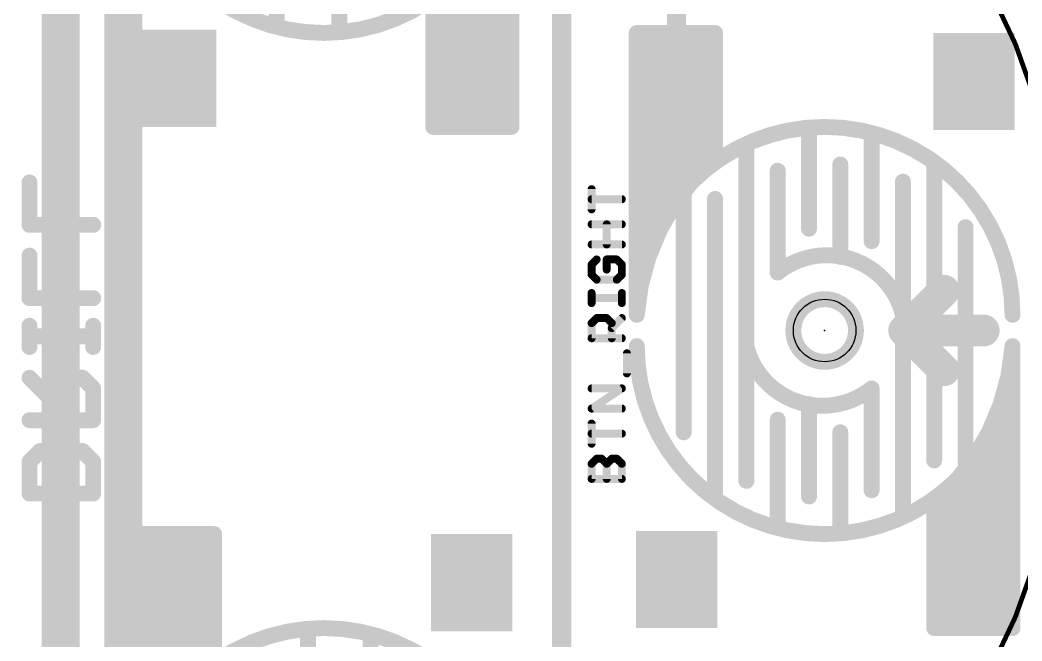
# Model space of a CAD drawing. Extents: x -7 to 74, y -4 to 123.
# Drawn here: x 7.35 to 23.35, y 31.94 to 41.86 of the extents above; entities that cross this region are included whole.
import ezdxf

# ---------------------------------------------------------------- set-up
doc = ezdxf.new("R2010")
doc.units = 0
for name, color, linetype in [('1', 14, 'CONTINUOUS'), ('16', 5, 'CONTINUOUS'), ('20', 178, 'CONTINUOUS'), ('22', 250, 'CONTINUOUS'), ('23', 178, 'CONTINUOUS'), ('25', 250, 'CONTINUOUS'), ('51', 214, 'CONTINUOUS')]:
    doc.layers.add(name, color=color, linetype=linetype)

# ---------------------------------------------------------------- blocks, each defined once
blk = doc.blocks.new('RECT')
blk.add_solid([(-0.5, -0.5), (0.5, -0.5), (-0.5, 0.5), (0.5, 0.5)])

msp = doc.modelspace()

# ---------------------------------------------------------------- linework, layer by layer
at = {"layer": '1'}
for points, const_width in [([(17.835, 40.875), (17.835, 90)], 0.3048), ([(16, 24.925), (16, 51)], 0.3048), ([(15.2, 44.65), (15.2, 40.15)], 0.254), ([(14.994, 40.15), (14.994, 43.6806)], 0.254), ([(11.45, 43.475), (11.45, 41.85)], 0.254), ([(12.45, 43.275), (12.45, 41.75)], 0.254), ([(14.74, 40.15), (14.74, 43.1326)], 0.254), ([(14.486, 40.15), (14.486, 42.7389)], 0.254), ([(14.232, 40.15), (14.232, 42.4289)], 0.254), ([(13.95, 40.15), (13.95, 42.15)], 0.254), ([(13.978, 40.15), (13.978, 42.1777)], 0.254), ([(17.2, 37.15), (17.2, 41.65)], 0.254), ([(17.2, 41.65), (18.45, 41.65)], 0.254), ([(17.406, 38.1194), (17.406, 41.65)], 0.254), ([(17.66, 38.6674), (17.66, 41.65)], 0.254), ([(17.914, 39.0611), (17.914, 41.65)], 0.254), ([(18.168, 39.3711), (18.168, 41.65)], 0.254), ([(18.422, 39.6223), (18.422, 41.65)], 0.254), ([(18.45, 41.65), (18.45, 39.65)], 0.254), ([(15.2, 40.15), (13.95, 40.15)], 0.254), ([(19.95, 38.525), (19.95, 40.05)], 0.254), ([(20.95, 38.325), (20.95, 39.95)], 0.254), ([(18.95, 36.65), (18.95, 39.775)], 0.254), ([(18.45, 39.65), (18.1104, 39.3141)], 0.254), ([(19.45, 37.825), (19.45, 39.45)], 0.254), ([(20.45, 38.075), (20.45, 39.55)], 0.254), ([(21.95, 34.825), (21.95, 39.5)], 0.254), ([(18.1104, 39.3141), (17.8175, 38.9367)], 0.254), ([(21.45, 37.15), (21.45, 39.275)], 0.254), ([(17.8175, 38.9367), (17.5764, 38.5243)], 0.254), ([(17.95, 35.275), (17.95, 39.05)], 0.254), ([(18.45, 34.325), (18.45, 39)], 0.254), ([(17.5764, 38.5243), (17.3911, 38.084)], 0.254), ([(22.45, 34.8), (22.45, 38.55)], 0.254), ([(17.3911, 38.084), (17.265, 37.6233)], 0.254), ([(17.265, 37.6233), (17.2, 37.15)], 0.254), ([(21.45, 34.025), (21.45, 37.15)], 0.254), ([(18.95, 34.5), (18.95, 36.65)], 0.254), ([(23.135, 36.1767), (23.2, 36.65)], 0.254), ([(23.2, 36.65), (23.2, 32.15)], 0.254), ([(23.0089, 35.716), (23.135, 36.1767)], 0.254), ([(20.95, 35.975), (20.95, 34.35)], 0.254), ([(19.95, 35.725), (19.95, 34.25)], 0.254), ([(22.8236, 35.2757), (23.0089, 35.716)], 0.254), ([(22.994, 32.15), (22.994, 35.6806)], 0.254), ([(19.45, 35.475), (19.45, 33.85)], 0.254), ([(20.45, 35.275), (20.45, 33.75)], 0.254), ([(22.5825, 34.8633), (22.8236, 35.2757)], 0.254), ([(22.74, 32.15), (22.74, 35.1326)], 0.254), ([(22.2896, 34.4859), (22.5825, 34.8633)], 0.254), ([(22.486, 32.15), (22.486, 34.7389)], 0.254), ([(21.95, 34.15), (22.2896, 34.4859)], 0.254), ([(22.232, 32.15), (22.232, 34.4289)], 0.254), ([(21.95, 32.15), (21.95, 34.15)], 0.254), ([(21.978, 32.15), (21.978, 34.1777)], 0.254), ([(9.2, 29.15), (9.2, 33.65)], 0.254), ([(9.2, 33.65), (10.45, 33.65)], 0.254), ([(9.406, 33.65), (9.406, 30.1194)], 0.254), ([(9.66, 33.65), (9.66, 30.6674)], 0.254), ([(9.914, 33.65), (9.914, 31.0611)], 0.254), ([(10.168, 33.65), (10.168, 31.3711)], 0.254), ([(10.422, 33.65), (10.422, 31.6223)], 0.254), ([(10.45, 33.65), (10.45, 31.65)], 0.254), ([(11.95, 30.525), (11.95, 32.05)], 0.254), ([(23.2, 32.15), (21.95, 32.15)], 0.254), ([(12.95, 30.325), (12.95, 31.95)], 0.254)]:
    msp.add_lwpolyline(points, dxfattribs=dict(at, const_width=const_width))
for points, const_width in [([(9.2, 44.65, 1), (15.2, 44.65)], 0.254), ([(11.3865, 41.85, 1), (11.5135, 41.85)], 0.127), ([(12.3865, 41.75, 1), (12.5135, 41.75)], 0.127), ([(17.2635, 41.65, 1), (17.1365, 41.65)], 0.127), ([(17.2, 41.7135, 1), (17.2, 41.5865)], 0.127), ([(17.4695, 41.65, 1), (17.3425, 41.65)], 0.127), ([(17.7235, 41.65, 1), (17.5965, 41.65)], 0.127), ([(17.9775, 41.65, 1), (17.8505, 41.65)], 0.127), ([(18.2315, 41.65, 1), (18.1045, 41.65)], 0.127), ([(18.4855, 41.65, 1), (18.3585, 41.65)], 0.127), ([(18.5135, 41.65, 1), (18.3865, 41.65)], 0.127), ([(18.45, 41.5865, 1), (18.45, 41.7135)], 0.127), ([(17.7588, 40.875, 1), (17.9112, 40.875)], 0.1524), ([(13.95, 40.2135, 1), (13.95, 40.0865)], 0.127), ([(13.8865, 40.15, 1), (14.0135, 40.15)], 0.127), ([(13.9145, 40.15, 1), (14.0415, 40.15)], 0.127), ([(14.1685, 40.15, 1), (14.2955, 40.15)], 0.127), ([(14.4225, 40.15, 1), (14.5495, 40.15)], 0.127), ([(14.6765, 40.15, 1), (14.8035, 40.15)], 0.127), ([(14.9305, 40.15, 1), (15.0575, 40.15)], 0.127), ([(15.1365, 40.15, 1), (15.2635, 40.15)], 0.127), ([(15.2, 40.0865, 1), (15.2, 40.2135)], 0.127), ([(23.2, 37.15, 1), (17.2, 37.15)], 0.254), ([(20.0135, 40.05, 1), (19.8865, 40.05)], 0.127), ([(21.0135, 39.95, 1), (20.8865, 39.95)], 0.127), ([(19.0135, 39.775, 1), (18.8865, 39.775)], 0.127), ([(18.3585, 39.6223, 1), (18.4855, 39.6223)], 0.127), ([(18.3865, 39.65, 1), (18.5135, 39.65)], 0.127), ([(18.4947, 39.6049, 1), (18.4053, 39.6951)], 0.127), ([(19.5135, 39.45, 1), (19.3865, 39.45)], 0.127), ([(20.5135, 39.55, 1), (20.3865, 39.55)], 0.127), ([(22.0135, 39.5, 1), (21.8865, 39.5)], 0.127), ([(18.0657, 39.3592, 1), (18.155, 39.2689)], 0.127), ([(18.1605, 39.2751, 1), (18.0602, 39.353)], 0.127), ([(18.1045, 39.3711, 1), (18.2315, 39.3711)], 0.127), ([(21.5135, 39.275, 1), (21.3865, 39.275)], 0.127), ([(17.8723, 38.9046, 1), (17.7627, 38.9688)], 0.127), ([(17.8505, 39.0611, 1), (17.9775, 39.0611)], 0.127), ([(18.0135, 39.05, 1), (17.8865, 39.05)], 0.127), ([(18.5135, 39, 1), (18.3865, 39)], 0.127), ([(17.7673, 38.9756, 1), (17.8676, 38.8978)], 0.127), ([(17.5965, 38.6674, 1), (17.7235, 38.6674)], 0.127), ([(17.5215, 38.5564, 1), (17.6312, 38.4923)], 0.127), ([(17.6349, 38.4997, 1), (17.5178, 38.5489)], 0.127), ([(19.8865, 38.525, 1), (20.0135, 38.525)], 0.127), ([(22.5135, 38.55, 1), (22.3865, 38.55)], 0.127), ([(20.8865, 38.325, 1), (21.0135, 38.325)], 0.127), ([(17.3326, 38.1086, 1), (17.4497, 38.0594)], 0.127), ([(17.4524, 38.0672, 1), (17.3299, 38.1008)], 0.127), ([(17.3425, 38.1194, 1), (17.4695, 38.1194)], 0.127), ([(21.45, 37.15, 0.5486), (19.45, 37.825)], 0.254), ([(20.3865, 38.075, 1), (20.5135, 38.075)], 0.127), ([(19.4102, 37.8745, 1), (19.4898, 37.7755)], 0.127), ([(19.3865, 37.825, 1), (19.5135, 37.825)], 0.127), ([(17.2037, 37.64, 1), (17.3262, 37.6065)], 0.127), ([(17.3279, 37.6146, 1), (17.202, 37.6319)], 0.127), ([(17.1371, 37.1586, 1), (17.2629, 37.1414)], 0.127), ([(17.1365, 37.15, 1), (17.2635, 37.15)], 0.127), ([(17.1365, 37.15, 1), (17.2635, 37.15)], 0.127), ([(21.5135, 37.15, 1), (21.3865, 37.15)], 0.127), ([(21.3865, 37.15, 1), (21.5135, 37.15)], 0.127), ([(21.3883, 37.1348, 1), (21.5117, 37.1652)], 0.127), ([(23.1365, 37.15, 1), (23.2635, 37.15)], 0.127), ([(17.2, 36.65, 1), (23.2, 36.65)], 0.254), ([(17.2635, 36.65, 1), (17.1365, 36.65)], 0.127), ([(19.0135, 36.65, 1), (18.8865, 36.65)], 0.127), ([(18.95, 36.65, 0.5486), (20.95, 35.975)], 0.254), ([(19.0117, 36.6652, 1), (18.8883, 36.6348)], 0.127), ([(18.8865, 36.65, 1), (19.0135, 36.65)], 0.127), ([(23.2635, 36.65, 1), (23.1365, 36.65)], 0.127), ([(23.2635, 36.65, 1), (23.1365, 36.65)], 0.127), ([(23.2629, 36.6414, 1), (23.1371, 36.6586)], 0.127), ([(23.0721, 36.1854, 1), (23.198, 36.1681)], 0.127), ([(23.1963, 36.16, 1), (23.0738, 36.1935)], 0.127), ([(21.0135, 35.975, 1), (20.8865, 35.975)], 0.127), ([(20.9898, 35.9255, 1), (20.9102, 36.0245)], 0.127), ([(20.0135, 35.725, 1), (19.8865, 35.725)], 0.127), ([(23.0674, 35.6914, 1), (22.9503, 35.7406)], 0.127), ([(23.0575, 35.6806, 1), (22.9305, 35.6806)], 0.127), ([(22.9476, 35.7328, 1), (23.0701, 35.6992)], 0.127), ([(19.5135, 35.475, 1), (19.3865, 35.475)], 0.127), ([(20.5135, 35.275, 1), (20.3865, 35.275)], 0.127), ([(22.7651, 35.3003, 1), (22.8822, 35.2511)], 0.127), ([(22.8785, 35.2436, 1), (22.7688, 35.3077)], 0.127), ([(17.8865, 35.275, 1), (18.0135, 35.275)], 0.127), ([(22.8035, 35.1326, 1), (22.6765, 35.1326)], 0.127), ([(21.8865, 34.825, 1), (22.0135, 34.825)], 0.127), ([(22.5277, 34.8954, 1), (22.6373, 34.8312)], 0.127), ([(22.6327, 34.8244, 1), (22.5324, 34.9022)], 0.127), ([(22.3865, 34.8, 1), (22.5135, 34.8)], 0.127), ([(22.5495, 34.7389, 1), (22.4225, 34.7389)], 0.127), ([(18.8865, 34.5, 1), (19.0135, 34.5)], 0.127), ([(22.2395, 34.5249, 1), (22.3398, 34.447)], 0.127), ([(22.3343, 34.4408, 1), (22.245, 34.5311)], 0.127), ([(20.8865, 34.35, 1), (21.0135, 34.35)], 0.127), ([(22.2955, 34.4289, 1), (22.1685, 34.4289)], 0.127), ([(18.3865, 34.325, 1), (18.5135, 34.325)], 0.127), ([(19.8865, 34.25, 1), (20.0135, 34.25)], 0.127), ([(22.0135, 34.15, 1), (21.8865, 34.15)], 0.127), ([(21.9053, 34.1951, 1), (21.9947, 34.1049)], 0.127), ([(22.0415, 34.1777, 1), (21.9145, 34.1777)], 0.127), ([(21.3865, 34.025, 1), (21.5135, 34.025)], 0.127), ([(9.2635, 33.65, 1), (9.1365, 33.65)], 0.127), ([(9.2, 33.7135, 1), (9.2, 33.5865)], 0.127), ([(9.4695, 33.65, 1), (9.3425, 33.65)], 0.127), ([(9.7235, 33.65, 1), (9.5965, 33.65)], 0.127), ([(9.9775, 33.65, 1), (9.8505, 33.65)], 0.127), ([(10.2315, 33.65, 1), (10.1045, 33.65)], 0.127), ([(10.4855, 33.65, 1), (10.3585, 33.65)], 0.127), ([(10.5135, 33.65, 1), (10.3865, 33.65)], 0.127), ([(10.45, 33.5865, 1), (10.45, 33.7135)], 0.127), ([(19.3865, 33.85, 1), (19.5135, 33.85)], 0.127), ([(20.3865, 33.75, 1), (20.5135, 33.75)], 0.127), ([(15.2, 29.15, 1), (9.2, 29.15)], 0.254), ([(12.0135, 32.05, 1), (11.8865, 32.05)], 0.127), ([(21.95, 32.2135, 1), (21.95, 32.0865)], 0.127), ([(21.8865, 32.15, 1), (22.0135, 32.15)], 0.127), ([(21.9145, 32.15, 1), (22.0415, 32.15)], 0.127), ([(22.1685, 32.15, 1), (22.2955, 32.15)], 0.127), ([(22.4225, 32.15, 1), (22.5495, 32.15)], 0.127), ([(22.6765, 32.15, 1), (22.8035, 32.15)], 0.127), ([(22.9305, 32.15, 1), (23.0575, 32.15)], 0.127), ([(23.1365, 32.15, 1), (23.2635, 32.15)], 0.127), ([(23.2, 32.0865, 1), (23.2, 32.2135)], 0.127), ([(13.0135, 31.95, 1), (12.8865, 31.95)], 0.127)]:
    msp.add_lwpolyline(points, format="xyb", dxfattribs=dict(at, const_width=const_width))
at = {"layer": '16', "const_width": 0.6096}
for points in [[(8, 8.405), (8, 71.05)], [(9, 16), (9, 69)]]:
    msp.add_lwpolyline(points, dxfattribs=at)
at = {"layer": '20', "const_width": 0.254}
msp.add_lwpolyline([(20.2, 36.4, 1), (20.2, 37.4, 1), (20.2, 36.4)], format="xyb", dxfattribs=at)
at = {"layer": '20'}
msp.add_circle((20.2, 36.9), 0.5, dxfattribs=at)
at = {"layer": '22'}
for points, const_width in [([(7.502, 38.5862), (7.502, 39.2641)], 0.254), ([(8.5189, 38.5862), (7.502, 38.5862)], 0.254), ([(7.502, 37.4168), (7.502, 38.0947)], 0.254), ([(22.105, 37.535), (21.47, 36.9)], 0.508), ([(8.5189, 37.4168), (7.502, 37.4168)], 0.254), ([(22.74, 36.9), (21.47, 36.9)], 0.508), ([(22.105, 36.265), (21.47, 36.9)], 0.508), ([(7.502, 36.6372), (7.502, 36.9762)], 0.254), ([(8.5189, 36.6372), (8.5189, 36.9762)], 0.254), ([(7.502, 36.8067), (8.5189, 36.8067)], 0.254), ([(7.841, 35.8068), (7.502, 36.1457)], 0.254), ([(8.0104, 36.1457), (7.841, 35.9762)], 0.254), ([(8.3494, 36.1457), (8.0104, 36.1457)], 0.254), ([(8.5189, 35.9762), (8.3494, 36.1457)], 0.254), ([(7.841, 35.9762), (7.841, 35.4678)], 0.254), ([(8.5189, 35.4678), (8.5189, 35.9762)], 0.254), ([(7.502, 35.4678), (8.5189, 35.4678)], 0.254), ([(7.502, 34.8068), (7.6715, 34.9763)], 0.254), ([(7.6715, 34.9763), (8.3494, 34.9763)], 0.254), ([(8.3494, 34.9763), (8.5189, 34.8068)], 0.254), ([(7.502, 34.2984), (7.502, 34.8068)], 0.254), ([(8.5189, 34.8068), (8.5189, 34.2984)], 0.254), ([(8.5189, 34.2984), (7.502, 34.2984)], 0.254)]:
    msp.add_lwpolyline(points, dxfattribs=dict(at, const_width=const_width))
for points, const_width in [([(7.5655, 39.2641, 1), (7.4385, 39.2641)], 0.127), ([(7.502, 38.6497, 1), (7.502, 38.5227)], 0.127), ([(7.4385, 38.5862, 1), (7.5655, 38.5862)], 0.127), ([(8.5189, 38.5227, 1), (8.5189, 38.6497)], 0.127), ([(7.5655, 38.0947, 1), (7.4385, 38.0947)], 0.127), ([(22.1948, 37.4452, 1), (22.0152, 37.6248)], 0.254), ([(7.502, 37.4803, 1), (7.502, 37.3533)], 0.127), ([(7.4385, 37.4168, 1), (7.5655, 37.4168)], 0.127), ([(8.5189, 37.3533, 1), (8.5189, 37.4803)], 0.127), ([(21.47, 37.027, 1), (21.47, 36.773)], 0.254), ([(21.5598, 36.9898, 1), (21.3802, 36.8102)], 0.254), ([(22.74, 36.773, 1), (22.74, 37.027)], 0.254), ([(7.5655, 36.9762, 1), (7.4385, 36.9762)], 0.127), ([(8.5824, 36.9762, 1), (8.4554, 36.9762)], 0.127), ([(21.3802, 36.9898, 1), (21.5598, 36.8102)], 0.254), ([(7.502, 36.8702, 1), (7.502, 36.7432)], 0.127), ([(8.5189, 36.7432, 1), (8.5189, 36.8702)], 0.127), ([(7.4385, 36.6372, 1), (7.5655, 36.6372)], 0.127), ([(8.4554, 36.6372, 1), (8.5824, 36.6372)], 0.127), ([(22.0152, 36.1752, 1), (22.1948, 36.3548)], 0.254), ([(7.5469, 36.1906, 1), (7.4571, 36.1008)], 0.127), ([(8.0104, 36.2092, 1), (8.0104, 36.0822)], 0.127), ([(8.0553, 36.1008, 1), (7.9655, 36.1906)], 0.127), ([(8.3943, 36.1906, 1), (8.3045, 36.1008)], 0.127), ([(8.3494, 36.0822, 1), (8.3494, 36.2092)], 0.127), ([(7.9045, 35.9762, 1), (7.7775, 35.9762)], 0.127), ([(7.7961, 36.0211, 1), (7.8859, 35.9313)], 0.127), ([(8.5824, 35.9762, 1), (8.4554, 35.9762)], 0.127), ([(8.474, 35.9313, 1), (8.5638, 36.0211)], 0.127), ([(7.7961, 35.7619, 1), (7.8859, 35.8517)], 0.127), ([(7.502, 35.5313, 1), (7.502, 35.4043)], 0.127), ([(7.7775, 35.4678, 1), (7.9045, 35.4678)], 0.127), ([(8.4554, 35.4678, 1), (8.5824, 35.4678)], 0.127), ([(8.5189, 35.4043, 1), (8.5189, 35.5313)], 0.127), ([(7.6715, 35.0398, 1), (7.6715, 34.9128)], 0.127), ([(7.7164, 34.9314, 1), (7.6266, 35.0212)], 0.127), ([(8.3943, 35.0212, 1), (8.3045, 34.9314)], 0.127), ([(8.3494, 34.9128, 1), (8.3494, 35.0398)], 0.127), ([(7.5655, 34.8068, 1), (7.4385, 34.8068)], 0.127), ([(7.4571, 34.8517, 1), (7.5469, 34.7619)], 0.127), ([(8.5824, 34.8068, 1), (8.4554, 34.8068)], 0.127), ([(8.474, 34.7619, 1), (8.5638, 34.8517)], 0.127), ([(7.502, 34.3619, 1), (7.502, 34.2349)], 0.127), ([(8.5189, 34.2349, 1), (8.5189, 34.3619)], 0.127), ([(7.4385, 34.2984, 1), (7.5655, 34.2984)], 0.127), ([(8.4554, 34.2984, 1), (8.5824, 34.2984)], 0.127)]:
    msp.add_lwpolyline(points, format="xyb", dxfattribs=dict(at, const_width=const_width))
at = {"layer": '23'}
msp.add_point((20.2, 36.9), dxfattribs=at)
at = {"layer": '25', "const_width": 0.127}
for points in [[(16.4785, 38.8345), (16.4785, 39.1565)], [(16.9615, 38.9955), (16.4785, 38.9955)], [(16.4785, 38.5952), (16.9615, 38.5952)], [(16.72, 38.2732), (16.72, 38.5952)], [(16.9615, 38.2732), (16.4785, 38.2732)], [(16.559, 38.0339), (16.4785, 37.9534)], [(16.881, 38.0339), (16.72, 38.0339)], [(16.72, 38.0339), (16.72, 37.8729)], [(16.9615, 37.9534), (16.881, 38.0339)], [(16.4785, 37.9534), (16.4785, 37.7924)], [(16.9615, 37.7924), (16.9615, 37.9534)], [(16.4785, 37.7924), (16.559, 37.7119)], [(16.559, 37.7119), (16.881, 37.7119)], [(16.881, 37.7119), (16.9615, 37.7924)], [(16.4785, 37.3377), (16.4785, 37.4987)], [(16.9615, 37.4182), (16.4785, 37.4182)], [(16.9615, 37.3377), (16.9615, 37.4987)], [(16.4785, 37.0179), (16.559, 37.0984)], [(16.559, 37.0984), (16.72, 37.0984)], [(16.72, 37.0984), (16.8005, 37.0179)], [(16.8005, 36.9374), (16.9615, 37.0984)], [(16.4785, 36.7764), (16.4785, 37.0179)], [(16.8005, 37.0179), (16.8005, 36.7764)], [(16.9615, 36.7764), (16.4785, 36.7764)], [(17.042, 36.2151), (17.042, 36.5371)], [(16.4785, 35.6538), (16.9615, 35.9758)], [(16.9615, 35.9758), (16.4785, 35.9758)], [(16.9615, 35.6538), (16.4785, 35.6538)], [(16.4785, 35.0925), (16.4785, 35.4145)], [(16.9615, 35.2535), (16.4785, 35.2535)], [(16.4785, 34.7727), (16.559, 34.8532)], [(16.559, 34.8532), (16.6395, 34.8532)], [(16.6395, 34.8532), (16.72, 34.7727)], [(16.72, 34.7727), (16.8005, 34.8532)], [(16.8005, 34.8532), (16.881, 34.8532)], [(16.881, 34.8532), (16.9615, 34.7727)], [(16.4785, 34.5312), (16.4785, 34.7727)], [(16.72, 34.5312), (16.72, 34.7727)], [(16.9615, 34.7727), (16.9615, 34.5312)], [(16.9615, 34.5312), (16.4785, 34.5312)]]:
    msp.add_lwpolyline(points, dxfattribs=at)
at = {"layer": '25', "const_width": 0.0635}
for points in [[(16.5102, 39.1565, 1), (16.4467, 39.1565)], [(16.4785, 39.0273, 1), (16.4785, 38.9638)], [(16.9615, 38.9638, 1), (16.9615, 39.0273)], [(16.4467, 38.8345, 1), (16.5102, 38.8345)], [(16.4785, 38.627, 1), (16.4785, 38.5635)], [(16.7517, 38.5952, 1), (16.6882, 38.5952)], [(16.9615, 38.5635, 1), (16.9615, 38.627)], [(16.4785, 38.305, 1), (16.4785, 38.2415)], [(16.6882, 38.2732, 1), (16.7517, 38.2732)], [(16.9615, 38.2415, 1), (16.9615, 38.305)], [(16.5814, 38.0115, 1), (16.5365, 38.0564)], [(16.7517, 38.0339, 1), (16.6882, 38.0339)], [(16.72, 38.0657, 1), (16.72, 38.0022)], [(16.9035, 38.0564, 1), (16.8585, 38.0115)], [(16.881, 38.0022, 1), (16.881, 38.0657)], [(16.5102, 37.9534, 1), (16.4467, 37.9534)], [(16.456, 37.9759, 1), (16.5009, 37.931)], [(16.9932, 37.9534, 1), (16.9298, 37.9534)], [(16.939, 37.931, 1), (16.984, 37.9759)], [(16.5009, 37.8149, 1), (16.456, 37.77)], [(16.4467, 37.7924, 1), (16.5102, 37.7924)], [(16.559, 37.7437, 1), (16.559, 37.6802)], [(16.5365, 37.6895, 1), (16.5814, 37.7344)], [(16.6882, 37.8729, 1), (16.7517, 37.8729)], [(16.8585, 37.7344, 1), (16.9035, 37.6895)], [(16.881, 37.6802, 1), (16.881, 37.7437)], [(16.9298, 37.7924, 1), (16.9932, 37.7924)], [(16.984, 37.77, 1), (16.939, 37.8149)], [(16.5102, 37.4987, 1), (16.4467, 37.4987)], [(16.4785, 37.4499, 1), (16.4785, 37.3864)], [(16.9932, 37.4987, 1), (16.9298, 37.4987)], [(16.9615, 37.3864, 1), (16.9615, 37.4499)], [(16.4467, 37.3377, 1), (16.5102, 37.3377)], [(16.9298, 37.3377, 1), (16.9932, 37.3377)], [(16.559, 37.1301, 1), (16.559, 37.0666)], [(16.5814, 37.0759, 1), (16.5365, 37.1208)], [(16.7424, 37.1208, 1), (16.6975, 37.0759)], [(16.72, 37.0666, 1), (16.72, 37.1301)], [(16.984, 37.0759, 1), (16.939, 37.1208)], [(16.5102, 37.0179, 1), (16.4467, 37.0179)], [(16.456, 37.0403, 1), (16.5009, 36.9954)], [(16.8322, 37.0179, 1), (16.7687, 37.0179)], [(16.778, 36.9598, 1), (16.8229, 36.9149)], [(16.778, 36.9954, 1), (16.8229, 37.0403)], [(16.4785, 36.8081, 1), (16.4785, 36.7446)], [(16.4467, 36.7764, 1), (16.5102, 36.7764)], [(16.7687, 36.7764, 1), (16.8322, 36.7764)], [(16.9615, 36.7446, 1), (16.9615, 36.8081)], [(17.0738, 36.5371, 1), (17.0103, 36.5371)], [(17.0103, 36.2151, 1), (17.0738, 36.2151)], [(16.4785, 36.0075, 1), (16.4785, 35.944)], [(16.9791, 35.9494, 1), (16.9439, 36.0022)], [(16.9615, 35.944, 1), (16.9615, 36.0075)], [(16.4785, 35.6855, 1), (16.4785, 35.622)], [(16.4609, 35.6802, 1), (16.4961, 35.6274)], [(16.9615, 35.622, 1), (16.9615, 35.6855)], [(16.5102, 35.4145, 1), (16.4467, 35.4145)], [(16.4785, 35.2852, 1), (16.4785, 35.2217)], [(16.9615, 35.2217, 1), (16.9615, 35.2852)], [(16.4467, 35.0925, 1), (16.5102, 35.0925)], [(16.559, 34.8849, 1), (16.559, 34.8214)], [(16.5814, 34.8307, 1), (16.5365, 34.8756)], [(16.6619, 34.8756, 1), (16.617, 34.8307)], [(16.6395, 34.8214, 1), (16.6395, 34.8849)], [(16.8005, 34.8849, 1), (16.8005, 34.8214)], [(16.8229, 34.8307, 1), (16.778, 34.8756)], [(16.9035, 34.8756, 1), (16.8585, 34.8307)], [(16.881, 34.8214, 1), (16.881, 34.8849)], [(16.5102, 34.7727, 1), (16.4467, 34.7727)], [(16.456, 34.7951, 1), (16.5009, 34.7502)], [(16.7517, 34.7727, 1), (16.6882, 34.7727)], [(16.6975, 34.7951, 1), (16.7424, 34.7502)], [(16.6975, 34.7502, 1), (16.7424, 34.7951)], [(16.9932, 34.7727, 1), (16.9298, 34.7727)], [(16.939, 34.7502, 1), (16.984, 34.7951)], [(16.4785, 34.5629, 1), (16.4785, 34.4994)], [(16.4467, 34.5312, 1), (16.5102, 34.5312)], [(16.6882, 34.5312, 1), (16.7517, 34.5312)], [(16.9298, 34.5312, 1), (16.9932, 34.5312)], [(16.9615, 34.4994, 1), (16.9615, 34.5629)]]:
    msp.add_lwpolyline(points, format="xyb", dxfattribs=at)
at = {"layer": '51', "const_width": 0.0762}
for points in [[(12.2, 23.915, 1), (12.2, 49.885, 1), (12.2, 23.915)], [(12.2, 24.945, 1), (12.2, 48.855, 1), (12.2, 24.945)]]:
    msp.add_lwpolyline(points, format="xyb", dxfattribs=at)

# ---------------------------------------------------------------- block references
at = {"layer": '1', "xscale": 1.55, "yscale": 1.3}
for p, rotation in [((9.835, 40.925), 90), ((14.585, 40.925), 270), ((17.835, 40.875), 90), ((22.585, 40.875), 270), ((9.815, 32.875), 90), ((14.565, 32.875), 270), ((17.835, 32.925), 90), ((22.585, 32.925), 270)]:
    msp.add_blockref('RECT', p, dxfattribs=dict(at, rotation=rotation))

doc.saveas('drawing.dxf')
